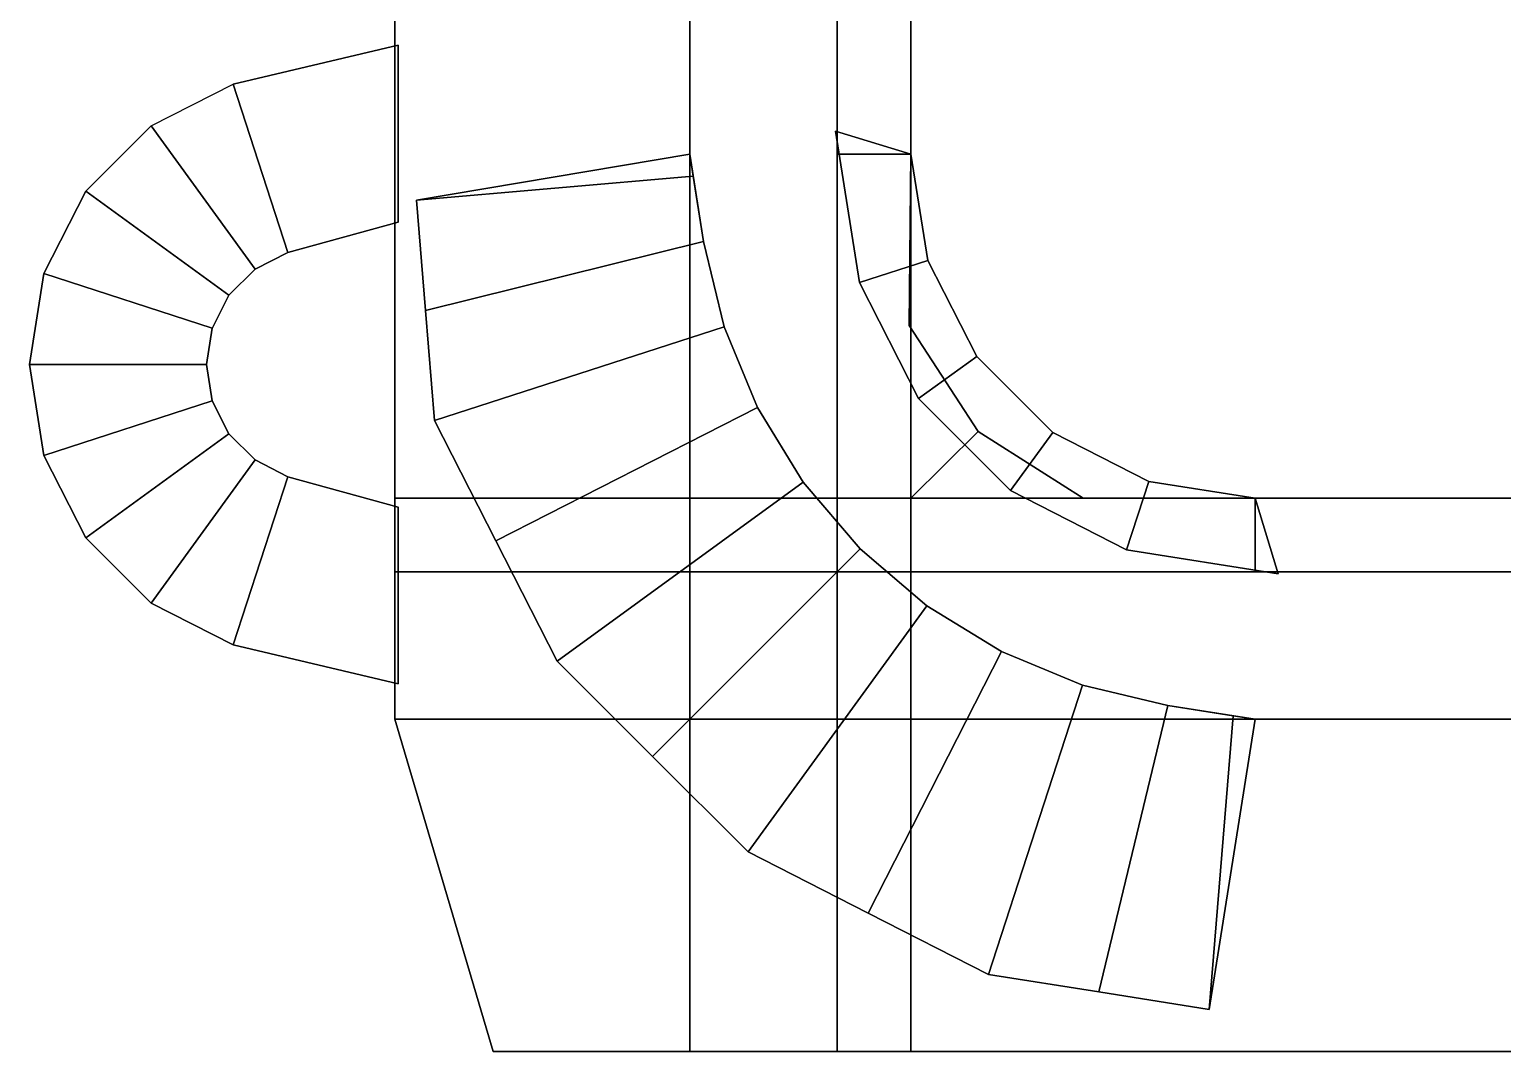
# Model space of a CAD drawing. Header units: millimetres. Extents: x -40.9 to 40.9, y -39.3 to 9.4.
# Drawn here: x -40.93 to -10.97, y -39.25 to -18.46 of the extents above; entities that cross this region are included whole.
import ezdxf

# ---------------------------------------------------------------- set-up
doc = ezdxf.new("R2010")
doc.units = ezdxf.units.MM
for name, color, linetype in [('CUBE2', 7, 'Continuous'), ('TUBE11_CO1', 7, 'Continuous'), ('TUBE5_COP8', 7, 'Continuous'), ('TUBE5_EXT9', 7, 'Continuous')]:
    doc.layers.add(name, color=color, linetype=linetype)

msp = doc.modelspace()

# ---------------------------------------------------------------- linework, layer by layer
at = {"layer": 'CUBE2'}
for points, invisible_edges in [([(-33.5, -27.993, 17.966), (-27.5, -27.993, 17.966), (-27.5, -15.993, 17.966)], 12), ([(-27.5, -15.993, 17.966), (-33.5, -15.993, 17.966), (-33.5, -27.993, 17.966)], 12), ([(-33.5, -15.993, -14.034), (-27.5, -15.993, -14.034), (-27.5, -27.993, -14.034)], 12), ([(-33.5, -15.993, -14.034), (-27.5, -27.993, -14.034), (-33.5, -27.993, -14.034)], 1), ([(-33.5, -27.993, -10.034), (-33.5, -15.993, -10.034), (-33.5, -15.993, -14.034)], 12), ([(-33.5, -15.993, -14.034), (-33.5, -27.993, -14.034), (-33.5, -27.993, -10.034)], 12), ([(-33.5, -27.993, -6.034), (-33.5, -15.993, -6.034), (-33.5, -15.993, -10.034)], 12), ([(-33.5, -15.993, -10.034), (-33.5, -27.993, -10.034), (-33.5, -27.993, -6.034)], 12), ([(-33.5, -27.993, -6.034), (-33.5, -27.993, -2.034), (-33.5, -15.993, -2.034)], 12), ([(-33.5, -15.993, -2.034), (-33.5, -15.993, -6.034), (-33.5, -27.993, -6.034)], 12), ([(-33.5, -27.993, -2.034), (-33.5, -27.993, 1.966), (-33.5, -15.993, 1.966)], 12), ([(-33.5, -15.993, 1.966), (-33.5, -15.993, -2.034), (-33.5, -27.993, -2.034)], 12), ([(-33.5, -27.993, 1.966), (-33.5, -27.993, 5.966), (-33.5, -15.993, 5.966)], 12), ([(-33.5, -15.993, 5.966), (-33.5, -15.993, 1.966), (-33.5, -27.993, 1.966)], 12), ([(-33.5, -27.993, 5.966), (-33.5, -27.993, 9.966), (-33.5, -15.993, 9.966)], 12), ([(-33.5, -15.993, 9.966), (-33.5, -15.993, 5.966), (-33.5, -27.993, 5.966)], 12), ([(-33.5, -27.993, 13.966), (-33.5, -15.993, 13.966), (-33.5, -15.993, 9.966)], 12), ([(-33.5, -15.993, 9.966), (-33.5, -27.993, 9.966), (-33.5, -27.993, 13.966)], 12), ([(-33.5, -27.993, 17.966), (-33.5, -15.993, 17.966), (-33.5, -15.993, 13.966)], 12), ([(-33.5, -15.993, 13.966), (-33.5, -27.993, 13.966), (-33.5, -27.993, 17.966)], 12), ([(-27.5, -27.993, 15.466), (-24.5, -27.993, 15.466), (-24.5, -15.993, 15.466)], 12), ([(-24.5, -15.993, 15.466), (-27.5, -15.993, 15.466), (-27.5, -27.993, 15.466)], 12), ([(-27.5, -15.993, -14.034), (-24.5, -15.993, -14.034), (-24.5, -27.993, -14.034)], 12), ([(-27.5, -15.993, -14.034), (-24.5, -27.993, -14.034), (-27.5, -27.993, -14.034)], 1), ([(-27.5, -27.993, 17.966), (-27.5, -27.993, 15.466), (-27.5, -15.993, 17.966)], 2), ([(-27.5, -27.993, 15.466), (-27.5, -15.993, 15.466), (-27.5, -15.993, 17.966)], 12), ([(-24.5, -15.993, -14.034), (-23, -15.993, -14.034), (-23, -27.993, -14.034)], 12), ([(-24.5, -15.993, -14.034), (-23, -27.993, -14.034), (-24.5, -27.993, -14.034)], 1), ([(-24.5, -15.993, 15.466), (-24.5, -27.993, 15.466), (-24.5, -27.993, 15.466)], 12), ([(-24.5, -27.993, 15.466), (-24.5, -20.993, 15.466), (-24.5, -15.993, 15.466)], 14), ([(-24.5, -20.993, 15.466), (-24.5, -15.993, 15.466), (-24.5, -15.993, 15.466)], 12), ([(-24.5, -20.993, 17.966), (-23, -20.993, 17.966), (-23, -15.993, 17.966)], 12), ([(-23, -15.993, 17.966), (-24.5, -15.993, 17.966), (-24.5, -20.993, 17.966)], 12), ([(-24.5, -20.993, 17.966), (-24.5, -15.993, 17.966), (-24.5, -15.993, 15.466)], 12), ([(-24.5, -15.993, 15.466), (-24.5, -20.993, 15.466), (-24.5, -20.993, 17.966)], 12), ([(-23, -15.993, -14.034), (0, -15.993, -14.034), (0, -27.993, -14.034)], 12), ([(-23, -15.993, -14.034), (0, -27.993, -14.034), (-23, -27.993, -14.034)], 1), ([(-23, -20.993, 15.466), (-23, -20.993, 15.466), (-23, -15.993, 15.466)], 2), ([(-23, -20.993, 15.466), (-23, -15.993, 15.466), (-23, -15.993, 15.466)], 12), ([(-23, -15.993, 15.466), (-23, -20.993, 15.466), (-23, -20.993, 5.966)], 12), ([(-23, -20.993, 5.966), (-23, -15.993, 5.966), (-23, -15.993, 15.466)], 12), ([(-23, -15.993, 17.966), (-23, -20.993, 17.966), (-23, -20.993, 15.466)], 12), ([(-23, -20.993, 15.466), (-23, -15.993, 15.466), (-23, -15.993, 17.966)], 12), ([(-11.5, -27.993, 5.966), (0, -15.993, 5.966), (-23, -15.993, 5.966)], 13), ([(-11.5, -27.993, 5.966), (-23, -15.993, 5.966), (-23, -20.993, 5.966)], 13), ([(0, -15.993, 5.966), (-11.5, -27.993, 5.966), (-5.75, -27.993, 5.966)], 13), ([(-23, -20.993, 17.966), (-24.5, -20.993, 17.966), (-24.5, -20.993, 15.466)], 12), ([(-24.5, -20.993, 15.466), (-23, -20.993, 15.466), (-23, -20.993, 17.966)], 12), ([(-23.037, -24.481, 15.466), (-23, -20.993, 15.466), (-24.5, -20.993, 15.466)], 12), ([(-23.037, -24.481, 15.466), (-24.5, -20.993, 15.466), (-24.5, -27.993, 15.466)], 13), ([(-23, -20.993, 15.466), (-23.037, -24.481, 15.466), (-23, -20.993, 5.966)], 14), ([(-23.037, -24.481, 15.466), (-23.037, -24.481, 5.966), (-23, -20.993, 5.966)], 12), ([(-23, -20.993, 5.966), (-23.037, -24.481, 5.966), (-21.636, -26.638, 5.966)], 12), ([(-23, -20.993, 15.466), (-23, -20.993, 5.966), (-23, -20.993, 15.466)], 1), ([(-23, -20.993, 5.966), (-16, -27.993, 5.966), (-11.5, -27.993, 5.966)], 13), ([(-16, -27.993, 5.966), (-23, -20.993, 5.966), (-21.636, -26.638, 5.966)], 15), ([(-23.037, -24.481, 15.466), (-24.5, -27.993, 15.466), (-23, -27.993, 15.466)], 13), ([(-23, -27.993, 15.466), (-21.636, -26.638, 15.466), (-23.037, -24.481, 15.466)], 12), ([(-19.5, -27.993, 15.466), (-21.636, -26.638, 15.466), (-23, -27.993, 15.466)], 12), ([(-21.636, -26.638, 15.466), (-19.5, -27.993, 15.466), (-19.5, -27.993, 5.966)], 12), ([(-19.5, -27.993, 5.966), (-21.636, -26.638, 5.966), (-21.636, -26.638, 15.466)], 12), ([(-16, -27.993, 5.966), (-21.636, -26.638, 5.966), (-19.5, -27.993, 5.966)], 1), ([(-27.5, -29.493, 17.966), (-27.5, -27.993, 17.966), (-33.5, -27.993, 17.966)], 12), ([(-33.5, -27.993, 17.966), (-33.5, -29.493, 17.966), (-27.5, -29.493, 17.966)], 12), ([(-33.5, -27.993, -14.034), (-27.5, -27.993, -14.034), (-27.5, -29.493, -14.034)], 12), ([(-33.5, -27.993, -14.034), (-27.5, -29.493, -14.034), (-33.5, -29.493, -14.034)], 1), ([(-33.5, -29.493, -10.034), (-33.5, -27.993, -10.034), (-33.5, -27.993, -14.034)], 12), ([(-33.5, -27.993, -14.034), (-33.5, -29.493, -14.034), (-33.5, -29.493, -10.034)], 12), ([(-33.5, -29.493, -6.034), (-33.5, -27.993, -6.034), (-33.5, -27.993, -10.034)], 12), ([(-33.5, -27.993, -10.034), (-33.5, -29.493, -10.034), (-33.5, -29.493, -6.034)], 12), ([(-33.5, -29.493, -2.034), (-33.5, -27.993, -2.034), (-33.5, -27.993, -6.034)], 12), ([(-33.5, -27.993, -6.034), (-33.5, -29.493, -6.034), (-33.5, -29.493, -2.034)], 12), ([(-33.5, -29.493, 1.966), (-33.5, -27.993, 1.966), (-33.5, -27.993, -2.034)], 12), ([(-33.5, -27.993, -2.034), (-33.5, -29.493, -2.034), (-33.5, -29.493, 1.966)], 12), ([(-33.5, -29.493, 5.966), (-33.5, -27.993, 5.966), (-33.5, -27.993, 1.966)], 12), ([(-33.5, -27.993, 1.966), (-33.5, -29.493, 1.966), (-33.5, -29.493, 5.966)], 12), ([(-33.5, -29.493, 9.966), (-33.5, -27.993, 9.966), (-33.5, -27.993, 5.966)], 12), ([(-33.5, -27.993, 5.966), (-33.5, -29.493, 5.966), (-33.5, -29.493, 9.966)], 12), ([(-33.5, -29.493, 13.966), (-33.5, -27.993, 13.966), (-33.5, -27.993, 9.966)], 12), ([(-33.5, -27.993, 9.966), (-33.5, -29.493, 9.966), (-33.5, -29.493, 13.966)], 12), ([(-33.5, -29.493, 17.966), (-33.5, -27.993, 17.966), (-33.5, -27.993, 13.966)], 12), ([(-33.5, -27.993, 13.966), (-33.5, -29.493, 13.966), (-33.5, -29.493, 17.966)], 12), ([(-27.5, -29.493, 15.466), (-24.5, -29.493, 15.466), (-24.5, -27.993, 15.466)], 12), ([(-24.5, -27.993, 15.466), (-27.5, -27.993, 15.466), (-27.5, -29.493, 15.466)], 12), ([(-27.5, -27.993, -14.034), (-24.5, -27.993, -14.034), (-24.5, -29.493, -14.034)], 12), ([(-27.5, -27.993, -14.034), (-24.5, -29.493, -14.034), (-27.5, -29.493, -14.034)], 1), ([(-27.5, -29.493, 17.966), (-27.5, -29.493, 15.466), (-27.5, -27.993, 17.966)], 2), ([(-27.5, -29.493, 15.466), (-27.5, -27.993, 15.466), (-27.5, -27.993, 17.966)], 12), ([(-24.5, -29.493, 15.466), (-23, -29.493, 15.466), (-23, -27.993, 15.466)], 12), ([(-23, -27.993, 15.466), (-24.5, -27.993, 15.466), (-24.5, -29.493, 15.466)], 12), ([(-24.5, -27.993, -14.034), (-23, -27.993, -14.034), (-23, -29.493, -14.034)], 12), ([(-24.5, -27.993, -14.034), (-23, -29.493, -14.034), (-24.5, -29.493, -14.034)], 1), ([(-24.5, -27.993, 15.466), (-24.5, -29.493, 15.466), (-24.5, -29.493, 15.466)], 12), ([(-24.5, -29.493, 15.466), (-24.5, -27.993, 15.466), (-24.5, -27.993, 15.466)], 12), ([(-23, -29.493, 15.466), (-16, -29.493, 15.466), (-16, -27.993, 15.466)], 12), ([(-16, -27.993, 15.466), (-23, -27.993, 15.466), (-23, -29.493, 15.466)], 12), ([(-23, -27.993, -14.034), (0, -27.993, -14.034), (0, -29.493, -14.034)], 12), ([(-23, -27.993, -14.034), (0, -29.493, -14.034), (-23, -29.493, -14.034)], 1), ([(-16, -27.993, 15.466), (-16, -27.993, 15.466), (-23, -27.993, 15.466)], 2), ([(-16, -27.993, 15.466), (-19.5, -27.993, 15.466), (-23, -27.993, 15.466)], 14), ([(-19.5, -27.993, 15.466), (-16, -27.993, 15.466), (-16, -27.993, 5.966)], 12), ([(-16, -27.993, 5.966), (-19.5, -27.993, 5.966), (-19.5, -27.993, 15.466)], 12), ([(-5.75, -27.993, 5.966), (-11.5, -27.993, 5.966), (-16, -27.993, 15.466)], 14), ([(-5.75, -27.993, 5.966), (-16, -27.993, 15.466), (0, -27.993, 15.466)], 13), ([(-11.5, -27.993, 5.966), (-16, -27.993, 5.966), (-16, -27.993, 15.466)], 12), ([(-11.5, -27.993, 15.466), (-5.75, -27.993, 15.466), (-16, -27.993, 15.466)], 2), ([(-5.75, -27.993, 15.466), (0, -27.993, 15.466), (-16, -27.993, 15.466)], 14), ([(0, -27.993, 15.466), (0, -27.993, 15.466), (-16, -27.993, 15.466)], 14), ([(0, -27.993, 15.466), (-16, -27.993, 15.466), (-16, -27.993, 15.466)], 12), ([(-11.5, -27.993, 17.966), (-16, -27.993, 17.966), (-16, -29.493, 17.966)], 12), ([(-16, -29.493, 17.966), (-5.75, -27.993, 17.966), (-11.5, -27.993, 17.966)], 13), ([(-16, -29.493, 17.966), (0, -29.493, 17.966), (-5.75, -27.993, 17.966)], 14), ([(-16, -27.993, 17.966), (-11.5, -27.993, 17.966), (-11.5, -27.993, 15.466)], 12), ([(-11.5, -27.993, 15.466), (-16, -27.993, 15.466), (-16, -27.993, 17.966)], 12), ([(-16, -29.493, 17.966), (-16, -27.993, 17.966), (-16, -27.993, 15.466)], 12), ([(-16, -27.993, 15.466), (-16, -29.493, 15.466), (-16, -29.493, 17.966)], 12), ([(-11.5, -27.993, 17.966), (-5.75, -27.993, 17.966), (-5.75, -27.993, 15.466)], 12), ([(-5.75, -27.993, 15.466), (-11.5, -27.993, 15.466), (-11.5, -27.993, 17.966)], 12), ([(-33.5, -32.493, 17.966), (-27.5, -32.493, 17.966), (-27.5, -29.493, 17.966)], 12), ([(-27.5, -29.493, 17.966), (-33.5, -29.493, 17.966), (-33.5, -32.493, 17.966)], 12), ([(-33.5, -29.493, -14.034), (-27.5, -29.493, -14.034), (-27.5, -32.493, -14.034)], 12), ([(-33.5, -29.493, -14.034), (-27.5, -32.493, -14.034), (-33.5, -32.493, -14.034)], 1), ([(-33.5, -32.493, -10.034), (-33.5, -29.493, -10.034), (-33.5, -29.493, -14.034)], 12), ([(-33.5, -29.493, -14.034), (-33.5, -32.493, -14.034), (-33.5, -32.493, -10.034)], 12), ([(-33.5, -32.493, -6.034), (-33.5, -29.493, -6.034), (-33.5, -29.493, -10.034)], 12), ([(-33.5, -29.493, -10.034), (-33.5, -32.493, -10.034), (-33.5, -32.493, -6.034)], 12), ([(-33.5, -32.493, -2.034), (-33.5, -29.493, -2.034), (-33.5, -29.493, -6.034)], 12), ([(-33.5, -29.493, -6.034), (-33.5, -32.493, -6.034), (-33.5, -32.493, -2.034)], 12), ([(-33.5, -32.493, 1.966), (-33.5, -29.493, 1.966), (-33.5, -29.493, -2.034)], 12), ([(-33.5, -29.493, -2.034), (-33.5, -32.493, -2.034), (-33.5, -32.493, 1.966)], 12), ([(-33.5, -32.493, 1.966), (-33.5, -32.493, 5.966), (-33.5, -29.493, 5.966)], 12), ([(-33.5, -29.493, 5.966), (-33.5, -29.493, 1.966), (-33.5, -32.493, 1.966)], 12), ([(-33.5, -32.493, 9.966), (-33.5, -29.493, 9.966), (-33.5, -29.493, 5.966)], 12), ([(-33.5, -29.493, 5.966), (-33.5, -32.493, 5.966), (-33.5, -32.493, 9.966)], 12), ([(-33.5, -32.493, 13.966), (-33.5, -29.493, 13.966), (-33.5, -29.493, 9.966)], 12), ([(-33.5, -29.493, 9.966), (-33.5, -32.493, 9.966), (-33.5, -32.493, 13.966)], 12), ([(-33.5, -32.493, 17.966), (-33.5, -29.493, 17.966), (-33.5, -29.493, 13.966)], 12), ([(-33.5, -29.493, 13.966), (-33.5, -32.493, 13.966), (-33.5, -32.493, 17.966)], 12), ([(-27.5, -32.493, 15.466), (-24.5, -32.493, 15.466), (-24.5, -29.493, 15.466)], 12), ([(-24.5, -29.493, 15.466), (-27.5, -29.493, 15.466), (-27.5, -32.493, 15.466)], 12), ([(-27.5, -29.493, -14.034), (-24.5, -29.493, -14.034), (-24.5, -32.493, -14.034)], 12), ([(-27.5, -29.493, -14.034), (-24.5, -32.493, -14.034), (-27.5, -32.493, -14.034)], 1), ([(-27.5, -32.493, 17.966), (-27.5, -32.493, 15.466), (-27.5, -29.493, 17.966)], 2), ([(-27.5, -32.493, 15.466), (-27.5, -29.493, 15.466), (-27.5, -29.493, 17.966)], 12), ([(-24.5, -32.493, 15.466), (-23, -32.493, 15.466), (-23, -29.493, 15.466)], 12), ([(-23, -29.493, 15.466), (-24.5, -29.493, 15.466), (-24.5, -32.493, 15.466)], 12), ([(-24.5, -29.493, -14.034), (-23, -29.493, -14.034), (-23, -32.493, -14.034)], 12), ([(-24.5, -29.493, -14.034), (-23, -32.493, -14.034), (-24.5, -32.493, -14.034)], 1), ([(-24.5, -29.493, 15.466), (-23, -29.493, 15.466), (-23, -29.493, 15.466)], 12), ([(-23, -29.493, 15.466), (-24.5, -29.493, 15.466), (-24.5, -29.493, 15.466)], 12), ([(-23, -32.493, 15.466), (0, -32.493, 15.466), (0, -29.493, 15.466)], 12), ([(0, -29.493, 15.466), (-23, -29.493, 15.466), (-23, -32.493, 15.466)], 12), ([(-23, -29.493, -14.034), (0, -29.493, -14.034), (0, -32.493, -14.034)], 12), ([(-23, -29.493, -14.034), (0, -32.493, -14.034), (-23, -32.493, -14.034)], 1), ([(-16, -29.493, 15.466), (-23, -29.493, 15.466), (0, -29.493, 15.466)], 14), ([(-23, -29.493, 15.466), (-23, -29.493, 15.466), (0, -29.493, 15.466)], 12), ([(0, -29.493, 15.466), (0, -29.493, 15.466), (-16, -29.493, 15.466)], 12), ([(0, -29.493, 17.966), (-16, -29.493, 17.966), (-16, -29.493, 15.466)], 12), ([(-16, -29.493, 15.466), (0, -29.493, 15.466), (0, -29.493, 17.966)], 12), ([(-27.5, -32.493, 17.966), (-33.5, -32.493, 17.966), (-31.5, -39.253, 17.966)], 12), ([(-31.5, -39.253, -14.034), (-33.5, -32.493, -14.034), (-27.5, -32.493, -14.034)], 12), ([(-31.5, -39.253, -10.034), (-33.5, -32.493, -10.034), (-33.5, -32.493, -14.034)], 12), ([(-33.5, -32.493, -14.034), (-31.5, -39.253, -14.034), (-31.5, -39.253, -10.034)], 12), ([(-31.5, -39.253, -6.034), (-33.5, -32.493, -6.034), (-33.5, -32.493, -10.034)], 12), ([(-33.5, -32.493, -10.034), (-31.5, -39.253, -10.034), (-31.5, -39.253, -6.034)], 12), ([(-31.5, -39.253, -6.034), (-31.5, -39.253, -2.034), (-33.5, -32.493, -2.034)], 12), ([(-33.5, -32.493, -2.034), (-33.5, -32.493, -6.034), (-31.5, -39.253, -6.034)], 12), ([(-31.5, -39.253, -2.034), (-31.5, -39.253, 1.966), (-33.5, -32.493, 1.966)], 12), ([(-33.5, -32.493, 1.966), (-33.5, -32.493, -2.034), (-31.5, -39.253, -2.034)], 12), ([(-31.5, -39.253, 1.966), (-31.5, -39.253, 5.966), (-33.5, -32.493, 5.966)], 12), ([(-33.5, -32.493, 5.966), (-33.5, -32.493, 1.966), (-31.5, -39.253, 1.966)], 12), ([(-31.5, -39.253, 5.966), (-31.5, -39.253, 9.966), (-33.5, -32.493, 9.966)], 12), ([(-33.5, -32.493, 9.966), (-33.5, -32.493, 5.966), (-31.5, -39.253, 5.966)], 12), ([(-31.5, -39.253, 13.966), (-33.5, -32.493, 13.966), (-33.5, -32.493, 9.966)], 12), ([(-33.5, -32.493, 9.966), (-31.5, -39.253, 9.966), (-31.5, -39.253, 13.966)], 12), ([(-31.5, -39.253, 17.966), (-33.5, -32.493, 17.966), (-33.5, -32.493, 13.966)], 12), ([(-33.5, -32.493, 13.966), (-31.5, -39.253, 13.966), (-31.5, -39.253, 17.966)], 12), ([(-31.5, -39.253, 17.966), (-27.5, -39.253, 17.966), (-27.5, -32.493, 17.966)], 12), ([(-31.5, -39.253, -14.034), (-27.5, -32.493, -14.034), (-27.5, -39.253, -14.034)], 1), ([(-27.5, -39.253, 17.966), (-24.5, -39.253, 17.966), (-24.5, -32.493, 17.966)], 12), ([(-24.5, -32.493, 17.966), (-27.5, -32.493, 17.966), (-27.5, -39.253, 17.966)], 12), ([(-27.5, -32.493, -14.034), (-24.5, -32.493, -14.034), (-24.5, -39.253, -14.034)], 12), ([(-27.5, -32.493, -14.034), (-24.5, -39.253, -14.034), (-27.5, -39.253, -14.034)], 1), ([(-24.5, -32.493, 17.966), (-24.5, -32.493, 15.466), (-27.5, -32.493, 17.966)], 2), ([(-24.5, -32.493, 15.466), (-27.5, -32.493, 15.466), (-27.5, -32.493, 17.966)], 12), ([(-24.5, -39.253, 17.966), (-23, -39.253, 17.966), (-23, -32.493, 17.966)], 12), ([(-23, -32.493, 17.966), (-24.5, -32.493, 17.966), (-24.5, -39.253, 17.966)], 12), ([(-24.5, -32.493, -14.034), (-23, -32.493, -14.034), (-23, -39.253, -14.034)], 12), ([(-24.5, -32.493, -14.034), (-23, -39.253, -14.034), (-24.5, -39.253, -14.034)], 1), ([(-23, -32.493, 17.966), (-23, -32.493, 15.466), (-24.5, -32.493, 17.966)], 2), ([(-23, -32.493, 15.466), (-24.5, -32.493, 15.466), (-24.5, -32.493, 17.966)], 12), ([(-23, -39.253, 17.966), (0, -39.253, 17.966), (0, -32.493, 17.966)], 12), ([(0, -32.493, 17.966), (-23, -32.493, 17.966), (-23, -39.253, 17.966)], 12), ([(-23, -32.493, -14.034), (0, -32.493, -14.034), (0, -39.253, -14.034)], 12), ([(-23, -32.493, -14.034), (0, -39.253, -14.034), (-23, -39.253, -14.034)], 1), ([(0, -32.493, 17.966), (0, -32.493, 15.466), (-23, -32.493, 17.966)], 2), ([(0, -32.493, 15.466), (-23, -32.493, 15.466), (-23, -32.493, 17.966)], 12), ([(-31.5, -39.253, 13.966), (-27.5, -39.253, 13.966), (-27.5, -39.253, 17.966)], 12), ([(-31.5, -39.253, 13.966), (-27.5, -39.253, 17.966), (-31.5, -39.253, 17.966)], 1), ([(-31.5, -39.253, 9.966), (-27.5, -39.253, 9.966), (-27.5, -39.253, 13.966)], 12), ([(-31.5, -39.253, 9.966), (-27.5, -39.253, 13.966), (-31.5, -39.253, 13.966)], 1), ([(-31.5, -39.253, 5.966), (-27.5, -39.253, 5.966), (-27.5, -39.253, 9.966)], 12), ([(-31.5, -39.253, 5.966), (-27.5, -39.253, 9.966), (-31.5, -39.253, 9.966)], 1), ([(-31.5, -39.253, 1.966), (-27.5, -39.253, 1.966), (-27.5, -39.253, 5.966)], 12), ([(-31.5, -39.253, 1.966), (-27.5, -39.253, 5.966), (-31.5, -39.253, 5.966)], 1), ([(-31.5, -39.253, -2.034), (-27.5, -39.253, -2.034), (-27.5, -39.253, 1.966)], 12), ([(-31.5, -39.253, -2.034), (-27.5, -39.253, 1.966), (-31.5, -39.253, 1.966)], 1), ([(-31.5, -39.253, -6.034), (-27.5, -39.253, -6.034), (-27.5, -39.253, -2.034)], 12), ([(-31.5, -39.253, -6.034), (-27.5, -39.253, -2.034), (-31.5, -39.253, -2.034)], 1), ([(-31.5, -39.253, -10.034), (-27.5, -39.253, -10.034), (-27.5, -39.253, -6.034)], 12), ([(-31.5, -39.253, -10.034), (-27.5, -39.253, -6.034), (-31.5, -39.253, -6.034)], 1), ([(-31.5, -39.253, -14.034), (-27.5, -39.253, -14.034), (-27.5, -39.253, -10.034)], 12), ([(-31.5, -39.253, -14.034), (-27.5, -39.253, -10.034), (-31.5, -39.253, -10.034)], 1), ([(-27.5, -39.253, 13.966), (-24.5, -39.253, 13.966), (-24.5, -39.253, 17.966)], 12), ([(-27.5, -39.253, 13.966), (-24.5, -39.253, 17.966), (-27.5, -39.253, 17.966)], 1), ([(-27.5, -39.253, 9.966), (-24.5, -39.253, 9.966), (-24.5, -39.253, 13.966)], 12), ([(-27.5, -39.253, 9.966), (-24.5, -39.253, 13.966), (-27.5, -39.253, 13.966)], 1), ([(-27.5, -39.253, 5.966), (-24.5, -39.253, 5.966), (-24.5, -39.253, 9.966)], 12), ([(-27.5, -39.253, 5.966), (-24.5, -39.253, 9.966), (-27.5, -39.253, 9.966)], 1), ([(-27.5, -39.253, 1.966), (-24.5, -39.253, 1.966), (-24.5, -39.253, 5.966)], 12), ([(-27.5, -39.253, 1.966), (-24.5, -39.253, 5.966), (-27.5, -39.253, 5.966)], 1), ([(-27.5, -39.253, -2.034), (-24.5, -39.253, -2.034), (-24.5, -39.253, 1.966)], 12), ([(-27.5, -39.253, -2.034), (-24.5, -39.253, 1.966), (-27.5, -39.253, 1.966)], 1), ([(-27.5, -39.253, -6.034), (-24.5, -39.253, -6.034), (-24.5, -39.253, -2.034)], 12), ([(-27.5, -39.253, -6.034), (-24.5, -39.253, -2.034), (-27.5, -39.253, -2.034)], 1), ([(-27.5, -39.253, -10.034), (-24.5, -39.253, -10.034), (-24.5, -39.253, -6.034)], 12), ([(-27.5, -39.253, -10.034), (-24.5, -39.253, -6.034), (-27.5, -39.253, -6.034)], 1), ([(-27.5, -39.253, -14.034), (-24.5, -39.253, -14.034), (-24.5, -39.253, -10.034)], 12), ([(-27.5, -39.253, -14.034), (-24.5, -39.253, -10.034), (-27.5, -39.253, -10.034)], 1), ([(-24.5, -39.253, 13.966), (-23, -39.253, 13.966), (-23, -39.253, 17.966)], 12), ([(-24.5, -39.253, 13.966), (-23, -39.253, 17.966), (-24.5, -39.253, 17.966)], 1), ([(-24.5, -39.253, 9.966), (-23, -39.253, 9.966), (-23, -39.253, 13.966)], 12), ([(-24.5, -39.253, 9.966), (-23, -39.253, 13.966), (-24.5, -39.253, 13.966)], 1), ([(-24.5, -39.253, 5.966), (-23, -39.253, 5.966), (-23, -39.253, 9.966)], 12), ([(-24.5, -39.253, 5.966), (-23, -39.253, 9.966), (-24.5, -39.253, 9.966)], 1), ([(-24.5, -39.253, 1.966), (-23, -39.253, 1.966), (-23, -39.253, 5.966)], 12), ([(-24.5, -39.253, 1.966), (-23, -39.253, 5.966), (-24.5, -39.253, 5.966)], 1), ([(-24.5, -39.253, -2.034), (-23, -39.253, -2.034), (-23, -39.253, 1.966)], 12), ([(-24.5, -39.253, -2.034), (-23, -39.253, 1.966), (-24.5, -39.253, 1.966)], 1), ([(-24.5, -39.253, -6.034), (-23, -39.253, -6.034), (-23, -39.253, -2.034)], 12), ([(-24.5, -39.253, -6.034), (-23, -39.253, -2.034), (-24.5, -39.253, -2.034)], 1), ([(-24.5, -39.253, -10.034), (-23, -39.253, -10.034), (-23, -39.253, -6.034)], 12), ([(-24.5, -39.253, -10.034), (-23, -39.253, -6.034), (-24.5, -39.253, -6.034)], 1), ([(-24.5, -39.253, -14.034), (-23, -39.253, -14.034), (-23, -39.253, -10.034)], 12), ([(-24.5, -39.253, -14.034), (-23, -39.253, -10.034), (-24.5, -39.253, -10.034)], 1), ([(-23, -39.253, 13.966), (0, -39.253, 13.966), (0, -39.253, 17.966)], 12), ([(-23, -39.253, 13.966), (0, -39.253, 17.966), (-23, -39.253, 17.966)], 1), ([(-23, -39.253, 9.966), (0, -39.253, 9.966), (0, -39.253, 13.966)], 12), ([(-23, -39.253, 9.966), (0, -39.253, 13.966), (-23, -39.253, 13.966)], 1), ([(-23, -39.253, 5.966), (0, -39.253, 5.966), (0, -39.253, 9.966)], 12), ([(-23, -39.253, 5.966), (0, -39.253, 9.966), (-23, -39.253, 9.966)], 1), ([(-23, -39.253, 1.966), (0, -39.253, 1.966), (0, -39.253, 5.966)], 12), ([(-23, -39.253, 1.966), (0, -39.253, 5.966), (-23, -39.253, 5.966)], 1), ([(-23, -39.253, -2.034), (0, -39.253, -2.034), (0, -39.253, 1.966)], 12), ([(-23, -39.253, -2.034), (0, -39.253, 1.966), (-23, -39.253, 1.966)], 1), ([(-23, -39.253, -6.034), (0, -39.253, -6.034), (0, -39.253, -2.034)], 12), ([(-23, -39.253, -6.034), (0, -39.253, -2.034), (-23, -39.253, -2.034)], 1), ([(-23, -39.253, -10.034), (0, -39.253, -10.034), (0, -39.253, -6.034)], 12), ([(-23, -39.253, -10.034), (0, -39.253, -6.034), (-23, -39.253, -6.034)], 1), ([(-23, -39.253, -14.034), (0, -39.253, -14.034), (0, -39.253, -10.034)], 12), ([(-23, -39.253, -14.034), (0, -39.253, -10.034), (-23, -39.253, -10.034)], 1)]:
    msp.add_3dface(points, dxfattribs=dict(at, invisible_edges=invisible_edges))
at = {"layer": 'TUBE11_CO1'}
for points, invisible_edges in [([(-36.785, -19.568, -4.04), (-33.43, -22.374, -4.04), (-33.43, -18.774, -4.04)], 1), ([(-36.785, -19.568, -14.04), (-33.43, -18.774, -14.04), (-33.43, -22.374, -14.04)], 12), ([(-33.43, -18.774, -4.04), (-33.43, -22.374, -4.04), (-33.43, -22.374, -14.04)], 12), ([(-33.43, -22.374, -14.04), (-33.43, -18.774, -14.04), (-33.43, -18.774, -4.04)], 12), ([(-38.457, -20.42, -14.04), (-36.785, -19.568, -14.04), (-35.672, -22.992, -14.04)], 12), ([(-36.341, -23.332, -4.04), (-35.672, -22.992, -4.04), (-36.785, -19.568, -4.04)], 12), ([(-36.785, -19.568, -4.04), (-35.672, -22.992, -4.04), (-33.43, -22.374, -4.04)], 12), ([(-33.43, -22.374, -14.04), (-35.672, -22.992, -14.04), (-36.785, -19.568, -14.04)], 12), ([(-39.785, -21.747, -14.04), (-38.457, -20.42, -14.04), (-36.341, -23.332, -14.04)], 12), ([(-35.672, -22.992, -14.04), (-36.341, -23.332, -14.04), (-38.457, -20.42, -14.04)], 12), ([(-39.785, -21.747, -4.04), (-40.637, -23.42, -4.04), (-37.213, -24.532, -4.04)], 12), ([(-40.637, -23.42, -14.04), (-39.785, -21.747, -14.04), (-36.872, -23.863, -14.04)], 12), ([(-36.341, -23.332, -14.04), (-36.872, -23.863, -14.04), (-39.785, -21.747, -14.04)], 12), ([(-35.672, -22.992, -4.04), (-35.672, -22.992, -14.04), (-33.43, -22.374, -4.04)], 2), ([(-35.672, -22.992, -14.04), (-33.43, -22.374, -14.04), (-33.43, -22.374, -4.04)], 12), ([(-40.637, -23.42, -14.04), (-40.93, -25.274, -14.04), (-40.93, -25.274, -4.04)], 12), ([(-37.213, -24.532, -4.04), (-40.637, -23.42, -4.04), (-40.93, -25.274, -4.04)], 12), ([(-40.93, -25.274, -14.04), (-40.637, -23.42, -14.04), (-37.213, -24.532, -14.04)], 12), ([(-36.872, -23.863, -14.04), (-37.213, -24.532, -14.04), (-40.637, -23.42, -14.04)], 12), ([(-40.93, -25.274, -4.04), (-37.33, -25.274, -4.04), (-37.213, -24.532, -4.04)], 12), ([(-37.213, -24.532, -14.04), (-37.33, -25.274, -14.04), (-40.93, -25.274, -14.04)], 12), ([(-40.93, -25.274, -4.04), (-40.93, -25.274, -14.04), (-40.637, -27.128, -4.04)], 2), ([(-40.93, -25.274, -14.04), (-40.637, -27.128, -14.04), (-40.637, -27.128, -4.04)], 12), ([(-37.33, -25.274, -4.04), (-40.93, -25.274, -4.04), (-40.637, -27.128, -4.04)], 12), ([(-40.93, -25.274, -14.04), (-37.33, -25.274, -14.04), (-37.213, -26.016, -14.04)], 12), ([(-40.93, -25.274, -14.04), (-37.213, -26.016, -14.04), (-40.637, -27.128, -14.04)], 1), ([(-40.637, -27.128, -4.04), (-37.213, -26.016, -4.04), (-37.33, -25.274, -4.04)], 12), ([(-37.213, -26.016, -4.04), (-37.213, -26.016, -14.04), (-37.33, -25.274, -4.04)], 2), ([(-37.213, -26.016, -14.04), (-37.33, -25.274, -14.04), (-37.33, -25.274, -4.04)], 12), ([(-36.872, -26.685, -4.04), (-37.213, -26.016, -4.04), (-40.637, -27.128, -4.04)], 12), ([(-40.637, -27.128, -14.04), (-37.213, -26.016, -14.04), (-36.872, -26.685, -14.04)], 12), ([(-36.872, -26.685, -14.04), (-37.213, -26.016, -14.04), (-37.213, -26.016, -4.04)], 12), ([(-39.785, -28.801, -4.04), (-36.872, -26.685, -4.04), (-40.637, -27.128, -4.04)], 2), ([(-40.637, -27.128, -14.04), (-36.872, -26.685, -14.04), (-39.785, -28.801, -14.04)], 1), ([(-39.785, -28.801, -14.04), (-36.872, -26.685, -14.04), (-36.341, -27.216, -14.04)], 12), ([(-36.341, -27.216, -4.04), (-36.341, -27.216, -14.04), (-36.872, -26.685, -4.04)], 2), ([(-36.341, -27.216, -14.04), (-36.872, -26.685, -14.04), (-36.872, -26.685, -4.04)], 12), ([(-40.637, -27.128, -4.04), (-40.637, -27.128, -14.04), (-39.785, -28.801, -4.04)], 2), ([(-40.637, -27.128, -14.04), (-39.785, -28.801, -14.04), (-39.785, -28.801, -4.04)], 12), ([(-39.785, -28.801, -14.04), (-36.341, -27.216, -14.04), (-38.457, -30.128, -14.04)], 1), ([(-35.672, -27.557, -4.04), (-36.341, -27.216, -4.04), (-38.457, -30.128, -4.04)], 12), ([(-38.457, -30.128, -14.04), (-36.341, -27.216, -14.04), (-35.672, -27.557, -14.04)], 12), ([(-35.672, -27.557, -4.04), (-35.672, -27.557, -14.04), (-36.341, -27.216, -4.04)], 2), ([(-35.672, -27.557, -14.04), (-36.341, -27.216, -14.04), (-36.341, -27.216, -4.04)], 12), ([(-36.785, -30.98, -4.04), (-35.672, -27.557, -4.04), (-38.457, -30.128, -4.04)], 2), ([(-38.457, -30.128, -14.04), (-35.672, -27.557, -14.04), (-36.785, -30.98, -14.04)], 1), ([(-33.43, -28.174, -4.04), (-35.672, -27.557, -4.04), (-36.785, -30.98, -4.04)], 12), ([(-36.785, -30.98, -14.04), (-35.672, -27.557, -14.04), (-33.43, -28.174, -14.04)], 12), ([(-33.43, -28.174, -4.04), (-33.43, -28.174, -14.04), (-35.672, -27.557, -4.04)], 2), ([(-33.43, -28.174, -14.04), (-35.672, -27.557, -14.04), (-35.672, -27.557, -4.04)], 12), ([(-33.43, -31.774, -4.04), (-33.43, -28.174, -4.04), (-36.785, -30.98, -4.04)], 2), ([(-36.785, -30.98, -14.04), (-33.43, -28.174, -14.04), (-33.43, -31.774, -14.04)], 1), ([(-33.43, -31.774, -14.04), (-33.43, -28.174, -14.04), (-33.43, -28.174, -4.04)], 12), ([(-33.43, -31.774, -14.04), (-33.43, -28.174, -4.04), (-33.43, -31.774, -4.04)], 1), ([(-39.785, -28.801, -4.04), (-39.785, -28.801, -14.04), (-38.457, -30.128, -4.04)], 2), ([(-39.785, -28.801, -14.04), (-38.457, -30.128, -14.04), (-38.457, -30.128, -4.04)], 12), ([(-38.457, -30.128, -4.04), (-38.457, -30.128, -14.04), (-36.785, -30.98, -4.04)], 2), ([(-38.457, -30.128, -14.04), (-36.785, -30.98, -14.04), (-36.785, -30.98, -4.04)], 12), ([(-36.785, -30.98, -4.04), (-36.785, -30.98, -14.04), (-33.43, -31.774, -4.04)], 2), ([(-36.785, -30.98, -14.04), (-33.43, -31.774, -14.04), (-33.43, -31.774, -4.04)], 12)]:
    msp.add_3dface(points, dxfattribs=dict(at, invisible_edges=invisible_edges))
at = {"layer": 'TUBE5_COP8'}
for points, invisible_edges in [([(-24.537, -20.524, 17.966), (-24.537, -20.524, 5.666), (-24.048, -23.608, 5.666)], 12), ([(-24.537, -20.524, 17.966), (-24.048, -23.608, 5.666), (-24.048, -23.608, 17.966)], 1), ([(-23, -20.993, 17.966), (-24.537, -20.524, 17.966), (-24.048, -23.608, 17.966)], 12), ([(-24.048, -23.608, 5.666), (-24.537, -20.524, 5.666), (-23, -20.993, 5.666)], 12), ([(-24.537, -20.524, 17.966), (-23, -20.993, 17.966), (-23, -20.993, 5.666)], 12), ([(-23, -20.993, 5.666), (-24.537, -20.524, 5.666), (-24.537, -20.524, 17.966)], 12), ([(-24.048, -23.608, 17.966), (-22.657, -23.156, 17.966), (-23, -20.993, 17.966)], 12), ([(-23, -20.993, 5.666), (-22.657, -23.156, 5.666), (-24.048, -23.608, 5.666)], 12), ([(-21.663, -25.108, 17.966), (-22.657, -23.156, 17.966), (-24.048, -23.608, 17.966)], 12), ([(-24.048, -23.608, 5.666), (-22.657, -23.156, 5.666), (-21.663, -25.108, 5.666)], 12), ([(-24.048, -23.608, 17.966), (-24.048, -23.608, 5.666), (-22.846, -25.968, 17.966)], 2), ([(-24.048, -23.608, 5.666), (-22.846, -25.968, 5.666), (-22.846, -25.968, 17.966)], 12), ([(-22.846, -25.968, 17.966), (-21.663, -25.108, 17.966), (-24.048, -23.608, 17.966)], 2), ([(-24.048, -23.608, 5.666), (-21.663, -25.108, 5.666), (-22.846, -25.968, 5.666)], 1), ([(-20.114, -26.656, 17.966), (-21.663, -25.108, 17.966), (-22.846, -25.968, 17.966)], 12), ([(-22.846, -25.968, 5.666), (-21.663, -25.108, 5.666), (-20.114, -26.656, 5.666)], 12), ([(-20.114, -26.656, 17.966), (-20.114, -26.656, 5.666), (-21.663, -25.108, 17.966)], 2), ([(-20.114, -26.656, 5.666), (-21.663, -25.108, 5.666), (-21.663, -25.108, 17.966)], 12), ([(-22.846, -25.968, 17.966), (-22.846, -25.968, 5.666), (-20.974, -27.84, 17.966)], 2), ([(-22.846, -25.968, 5.666), (-20.974, -27.84, 5.666), (-20.974, -27.84, 17.966)], 12), ([(-20.974, -27.84, 17.966), (-20.114, -26.656, 17.966), (-22.846, -25.968, 17.966)], 2), ([(-22.846, -25.968, 5.666), (-20.114, -26.656, 5.666), (-20.974, -27.84, 5.666)], 1), ([(-20.114, -26.656, 17.966), (-20.974, -27.84, 17.966), (-18.615, -29.042, 17.966)], 12), ([(-20.974, -27.84, 5.666), (-20.114, -26.656, 5.666), (-18.163, -27.651, 5.666)], 12), ([(-18.163, -27.651, 17.966), (-18.163, -27.651, 5.666), (-20.114, -26.656, 17.966)], 2), ([(-18.163, -27.651, 5.666), (-20.114, -26.656, 5.666), (-20.114, -26.656, 17.966)], 12), ([(-18.615, -29.042, 17.966), (-18.163, -27.651, 17.966), (-20.114, -26.656, 17.966)], 12), ([(-20.974, -27.84, 5.666), (-18.163, -27.651, 5.666), (-18.615, -29.042, 5.666)], 1), ([(-20.974, -27.84, 17.966), (-20.974, -27.84, 5.666), (-18.615, -29.042, 17.966)], 2), ([(-20.974, -27.84, 5.666), (-18.615, -29.042, 5.666), (-18.615, -29.042, 17.966)], 12), ([(-18.615, -29.042, 17.966), (-16, -27.993, 17.966), (-18.163, -27.651, 17.966)], 1), ([(-18.615, -29.042, 5.666), (-18.163, -27.651, 5.666), (-16, -27.993, 5.666)], 12), ([(-16, -27.993, 17.966), (-16, -27.993, 5.666), (-18.163, -27.651, 17.966)], 2), ([(-16, -27.993, 5.666), (-18.163, -27.651, 5.666), (-18.163, -27.651, 17.966)], 12), ([(-18.615, -29.042, 17.966), (-15.531, -29.53, 17.966), (-16, -27.993, 17.966)], 12), ([(-18.615, -29.042, 5.666), (-16, -27.993, 5.666), (-15.531, -29.53, 5.666)], 1), ([(-15.531, -29.53, 5.666), (-16, -27.993, 5.666), (-16, -27.993, 17.966)], 12), ([(-15.531, -29.53, 5.666), (-16, -27.993, 17.966), (-15.531, -29.53, 17.966)], 1), ([(-18.615, -29.042, 17.966), (-18.615, -29.042, 5.666), (-15.531, -29.53, 17.966)], 2), ([(-18.615, -29.042, 5.666), (-15.531, -29.53, 5.666), (-15.531, -29.53, 17.966)], 12)]:
    msp.add_3dface(points, dxfattribs=dict(at, invisible_edges=invisible_edges))
at = {"layer": 'TUBE5_EXT9'}
for points, invisible_edges in [([(-27.5, -20.993, 11.816), (-27.43, -21.438, 5.676), (-33.055, -21.928, 5.666)], 12), ([(-27.5, -20.993, 11.816), (-33.055, -21.928, 5.666), (-33.055, -21.928, 11.816)], 1), ([(-33.055, -21.928, 17.966), (-27.43, -21.438, 17.966), (-27.5, -20.993, 11.816)], 12), ([(-33.055, -21.928, 17.966), (-27.5, -20.993, 11.816), (-33.055, -21.928, 11.816)], 1), ([(-27.219, -22.77, 11.816), (-27.5, -20.993, 11.816), (-27.43, -21.438, 17.966)], 12), ([(-27.5, -20.993, 11.816), (-27.219, -22.77, 11.816), (-27.43, -21.438, 5.676)], 2), ([(-27.219, -22.77, 17.966), (-27.43, -21.438, 17.966), (-33.055, -21.928, 17.966)], 12), ([(-27.219, -22.77, 5.666), (-33.055, -21.928, 5.666), (-27.43, -21.438, 5.676)], 1), ([(-27.219, -22.77, 17.966), (-27.219, -22.77, 11.816), (-27.43, -21.438, 17.966)], 2), ([(-27.219, -22.77, 11.816), (-27.219, -22.77, 5.666), (-27.43, -21.438, 5.676)], 12), ([(-32.873, -24.172, 17.966), (-33.055, -21.928, 17.966), (-33.055, -21.928, 11.816)], 12), ([(-33.055, -21.928, 11.816), (-33.055, -21.928, 5.666), (-32.873, -24.172, 5.666)], 12), ([(-33.055, -21.928, 11.816), (-32.873, -24.172, 5.666), (-32.69, -26.416, 5.666)], 13), ([(-33.055, -21.928, 11.816), (-32.69, -26.416, 5.666), (-32.69, -26.416, 17.966)], 13), ([(-32.69, -26.416, 17.966), (-32.873, -24.172, 17.966), (-33.055, -21.928, 11.816)], 14), ([(-27.219, -22.77, 17.966), (-33.055, -21.928, 17.966), (-32.873, -24.172, 17.966)], 1), ([(-27.219, -22.77, 5.666), (-32.873, -24.172, 5.666), (-33.055, -21.928, 5.666)], 12), ([(-32.873, -24.172, 5.666), (-27.219, -22.77, 5.666), (-26.803, -24.504, 5.666)], 12), ([(-26.803, -24.504, 17.966), (-27.219, -22.77, 17.966), (-32.873, -24.172, 17.966)], 12), ([(-26.803, -24.504, 17.966), (-26.803, -24.504, 11.816), (-27.219, -22.77, 17.966)], 2), ([(-26.803, -24.504, 11.816), (-27.219, -22.77, 11.816), (-27.219, -22.77, 17.966)], 12), ([(-26.803, -24.504, 5.666), (-27.219, -22.77, 5.666), (-27.219, -22.77, 11.816)], 12), ([(-26.803, -24.504, 5.666), (-27.219, -22.77, 11.816), (-26.803, -24.504, 11.816)], 1), ([(-32.873, -24.172, 5.666), (-26.803, -24.504, 5.666), (-32.69, -26.416, 5.666)], 1), ([(-32.69, -26.416, 17.966), (-26.803, -24.504, 17.966), (-32.873, -24.172, 17.966)], 2), ([(-26.803, -24.504, 17.966), (-32.69, -26.416, 17.966), (-31.444, -28.862, 17.966)], 12), ([(-26.803, -24.504, 5.666), (-31.444, -28.862, 5.666), (-32.69, -26.416, 5.666)], 1), ([(-26.803, -24.504, 17.966), (-31.444, -28.862, 17.966), (-26.12, -26.15, 17.966)], 1), ([(-26.803, -24.504, 5.666), (-26.12, -26.15, 5.666), (-31.444, -28.862, 5.666)], 12), ([(-26.12, -26.15, 17.966), (-26.12, -26.15, 11.816), (-26.803, -24.504, 17.966)], 2), ([(-26.12, -26.15, 11.816), (-26.803, -24.504, 11.816), (-26.803, -24.504, 17.966)], 12), ([(-26.803, -24.504, 11.816), (-26.12, -26.15, 11.816), (-26.12, -26.15, 5.666)], 12), ([(-26.12, -26.15, 5.666), (-26.803, -24.504, 5.666), (-26.803, -24.504, 11.816)], 12), ([(-31.444, -28.862, 5.666), (-26.12, -26.15, 5.666), (-25.19, -27.67, 5.666)], 12), ([(-31.444, -28.862, 17.966), (-25.19, -27.67, 17.966), (-26.12, -26.15, 17.966)], 1), ([(-25.19, -27.67, 17.966), (-25.19, -27.67, 11.816), (-26.12, -26.15, 17.966)], 2), ([(-25.19, -27.67, 11.816), (-26.12, -26.15, 11.816), (-26.12, -26.15, 17.966)], 12), ([(-25.19, -27.67, 5.666), (-26.12, -26.15, 5.666), (-26.12, -26.15, 11.816)], 12), ([(-25.19, -27.67, 5.666), (-26.12, -26.15, 11.816), (-25.19, -27.67, 11.816)], 1), ([(-31.444, -28.862, 17.966), (-32.69, -26.416, 17.966), (-32.69, -26.416, 5.666)], 12), ([(-31.444, -28.862, 17.966), (-32.69, -26.416, 5.666), (-31.444, -28.862, 5.666)], 13), ([(-31.444, -28.862, 5.666), (-25.19, -27.67, 5.666), (-30.198, -31.309, 5.666)], 1), ([(-31.444, -28.862, 17.966), (-30.198, -31.309, 17.966), (-25.19, -27.67, 17.966)], 12), ([(-25.19, -27.67, 17.966), (-30.198, -31.309, 17.966), (-28.256, -33.25, 17.966)], 12), ([(-25.19, -27.67, 5.666), (-28.256, -33.25, 5.666), (-30.198, -31.309, 5.666)], 1), ([(-25.19, -27.67, 17.966), (-28.256, -33.25, 17.966), (-24.032, -29.025, 17.966)], 1), ([(-25.19, -27.67, 5.666), (-24.032, -29.025, 5.666), (-28.256, -33.25, 5.666)], 12), ([(-24.032, -29.025, 17.966), (-24.032, -29.025, 11.816), (-25.19, -27.67, 17.966)], 2), ([(-24.032, -29.025, 11.816), (-25.19, -27.67, 11.816), (-25.19, -27.67, 17.966)], 12), ([(-25.19, -27.67, 11.816), (-24.032, -29.025, 11.816), (-24.032, -29.025, 5.666)], 12), ([(-24.032, -29.025, 5.666), (-25.19, -27.67, 5.666), (-25.19, -27.67, 11.816)], 12), ([(-31.444, -28.862, 17.966), (-31.444, -28.862, 5.666), (-30.198, -31.309, 17.966)], 3), ([(-31.444, -28.862, 5.666), (-30.198, -31.309, 5.666), (-30.198, -31.309, 17.966)], 12), ([(-28.256, -33.25, 5.666), (-24.032, -29.025, 5.666), (-22.677, -30.183, 5.666)], 12), ([(-22.677, -30.183, 17.966), (-24.032, -29.025, 17.966), (-28.256, -33.25, 17.966)], 12), ([(-22.677, -30.183, 17.966), (-22.677, -30.183, 11.816), (-24.032, -29.025, 17.966)], 2), ([(-22.677, -30.183, 11.816), (-24.032, -29.025, 11.816), (-24.032, -29.025, 17.966)], 12), ([(-22.677, -30.183, 5.666), (-24.032, -29.025, 5.666), (-24.032, -29.025, 11.816)], 12), ([(-22.677, -30.183, 5.666), (-24.032, -29.025, 11.816), (-22.677, -30.183, 11.816)], 1), ([(-28.256, -33.25, 5.666), (-22.677, -30.183, 5.666), (-26.315, -35.191, 5.666)], 1), ([(-26.315, -35.191, 17.966), (-22.677, -30.183, 17.966), (-28.256, -33.25, 17.966)], 2), ([(-22.677, -30.183, 17.966), (-26.315, -35.191, 17.966), (-23.869, -36.437, 17.966)], 12), ([(-23.869, -36.437, 5.666), (-26.315, -35.191, 5.666), (-22.677, -30.183, 5.666)], 12), ([(-22.677, -30.183, 17.966), (-23.869, -36.437, 17.966), (-21.157, -31.114, 17.966)], 1), ([(-21.157, -31.114, 5.666), (-23.869, -36.437, 5.666), (-22.677, -30.183, 5.666)], 2), ([(-21.157, -31.114, 17.966), (-21.157, -31.114, 11.816), (-22.677, -30.183, 17.966)], 2), ([(-21.157, -31.114, 11.816), (-22.677, -30.183, 11.816), (-22.677, -30.183, 17.966)], 12), ([(-22.677, -30.183, 11.816), (-21.157, -31.114, 11.816), (-21.157, -31.114, 5.666)], 12), ([(-21.157, -31.114, 5.666), (-22.677, -30.183, 5.666), (-22.677, -30.183, 11.816)], 12), ([(-23.869, -36.437, 5.666), (-21.157, -31.114, 5.666), (-19.51, -31.797, 5.666)], 12), ([(-19.51, -31.797, 17.966), (-21.157, -31.114, 17.966), (-23.869, -36.437, 17.966)], 12), ([(-19.51, -31.797, 17.966), (-19.51, -31.797, 11.816), (-21.157, -31.114, 17.966)], 2), ([(-19.51, -31.797, 11.816), (-21.157, -31.114, 11.816), (-21.157, -31.114, 17.966)], 12), ([(-19.51, -31.797, 5.666), (-21.157, -31.114, 5.666), (-21.157, -31.114, 11.816)], 12), ([(-19.51, -31.797, 5.666), (-21.157, -31.114, 11.816), (-19.51, -31.797, 11.816)], 1), ([(-28.256, -33.25, 17.966), (-30.198, -31.309, 17.966), (-30.198, -31.309, 5.666)], 12), ([(-28.256, -33.25, 17.966), (-30.198, -31.309, 5.666), (-28.256, -33.25, 5.666)], 13), ([(-23.869, -36.437, 5.666), (-19.51, -31.797, 5.666), (-21.423, -37.684, 5.666)], 1), ([(-21.423, -37.684, 17.966), (-19.51, -31.797, 17.966), (-23.869, -36.437, 17.966)], 2), ([(-19.51, -31.797, 17.966), (-21.423, -37.684, 17.966), (-19.179, -38.039, 17.966)], 12), ([(-19.179, -38.039, 5.666), (-21.423, -37.684, 5.666), (-19.51, -31.797, 5.666)], 12), ([(-19.51, -31.797, 17.966), (-19.179, -38.039, 17.966), (-17.777, -32.212, 17.966)], 1), ([(-17.777, -32.212, 17.966), (-17.777, -32.212, 11.816), (-19.51, -31.797, 17.966)], 2), ([(-17.777, -32.212, 11.816), (-19.51, -31.797, 11.816), (-19.51, -31.797, 17.966)], 12), ([(-19.51, -31.797, 11.816), (-17.777, -32.212, 11.816), (-17.777, -32.212, 5.666)], 12), ([(-17.777, -32.212, 5.666), (-19.51, -31.797, 5.666), (-19.51, -31.797, 11.816)], 12), ([(-17.777, -32.212, 5.666), (-19.179, -38.039, 5.666), (-19.51, -31.797, 5.666)], 2), ([(-16.935, -38.395, 5.666), (-19.179, -38.039, 5.666), (-17.777, -32.212, 5.666)], 12), ([(-16.935, -38.395, 17.966), (-17.777, -32.212, 17.966), (-19.179, -38.039, 17.966)], 1), ([(-16.935, -38.395, 5.666), (-17.777, -32.212, 5.666), (-16.444, -32.423, 5.676)], 1), ([(-16.444, -32.423, 17.966), (-16, -32.493, 11.816), (-17.777, -32.212, 11.816)], 12), ([(-16.444, -32.423, 17.966), (-17.777, -32.212, 11.816), (-17.777, -32.212, 17.966)], 1), ([(-16.444, -32.423, 5.676), (-17.777, -32.212, 5.666), (-17.777, -32.212, 11.816)], 12), ([(-16.444, -32.423, 5.676), (-17.777, -32.212, 11.816), (-16, -32.493, 11.816)], 1), ([(-16.935, -38.395, 17.966), (-16.444, -32.423, 17.966), (-17.777, -32.212, 17.966)], 12), ([(-16.935, -38.395, 17.966), (-16, -32.493, 11.816), (-16.444, -32.423, 17.966)], 1), ([(-16, -32.493, 11.816), (-16.935, -38.395, 5.666), (-16.444, -32.423, 5.676)], 1), ([(-16.935, -38.395, 17.966), (-16.935, -38.395, 11.816), (-16, -32.493, 11.816)], 12), ([(-16, -32.493, 11.816), (-16.935, -38.395, 11.816), (-16.935, -38.395, 5.666)], 12), ([(-28.256, -33.25, 17.966), (-28.256, -33.25, 5.666), (-26.315, -35.191, 17.966)], 3), ([(-28.256, -33.25, 5.666), (-26.315, -35.191, 5.666), (-26.315, -35.191, 17.966)], 12), ([(-23.869, -36.437, 17.966), (-26.315, -35.191, 17.966), (-23.869, -36.437, 5.666)], 14), ([(-26.315, -35.191, 17.966), (-26.315, -35.191, 5.666), (-23.869, -36.437, 5.666)], 12), ([(-23.869, -36.437, 17.966), (-23.869, -36.437, 5.666), (-21.423, -37.684, 5.666)], 13), ([(-23.869, -36.437, 17.966), (-21.423, -37.684, 5.666), (-21.423, -37.684, 17.966)], 1), ([(-21.423, -37.684, 5.666), (-19.179, -38.039, 5.666), (-16.935, -38.395, 11.816)], 14), ([(-16.935, -38.395, 11.816), (-19.179, -38.039, 17.966), (-21.423, -37.684, 17.966)], 13), ([(-16.935, -38.395, 11.816), (-21.423, -37.684, 17.966), (-21.423, -37.684, 5.666)], 13), ([(-19.179, -38.039, 17.966), (-16.935, -38.395, 11.816), (-16.935, -38.395, 17.966)], 1), ([(-19.179, -38.039, 5.666), (-16.935, -38.395, 5.666), (-16.935, -38.395, 11.816)], 12)]:
    msp.add_3dface(points, dxfattribs=dict(at, invisible_edges=invisible_edges))

doc.saveas('drawing.dxf')
